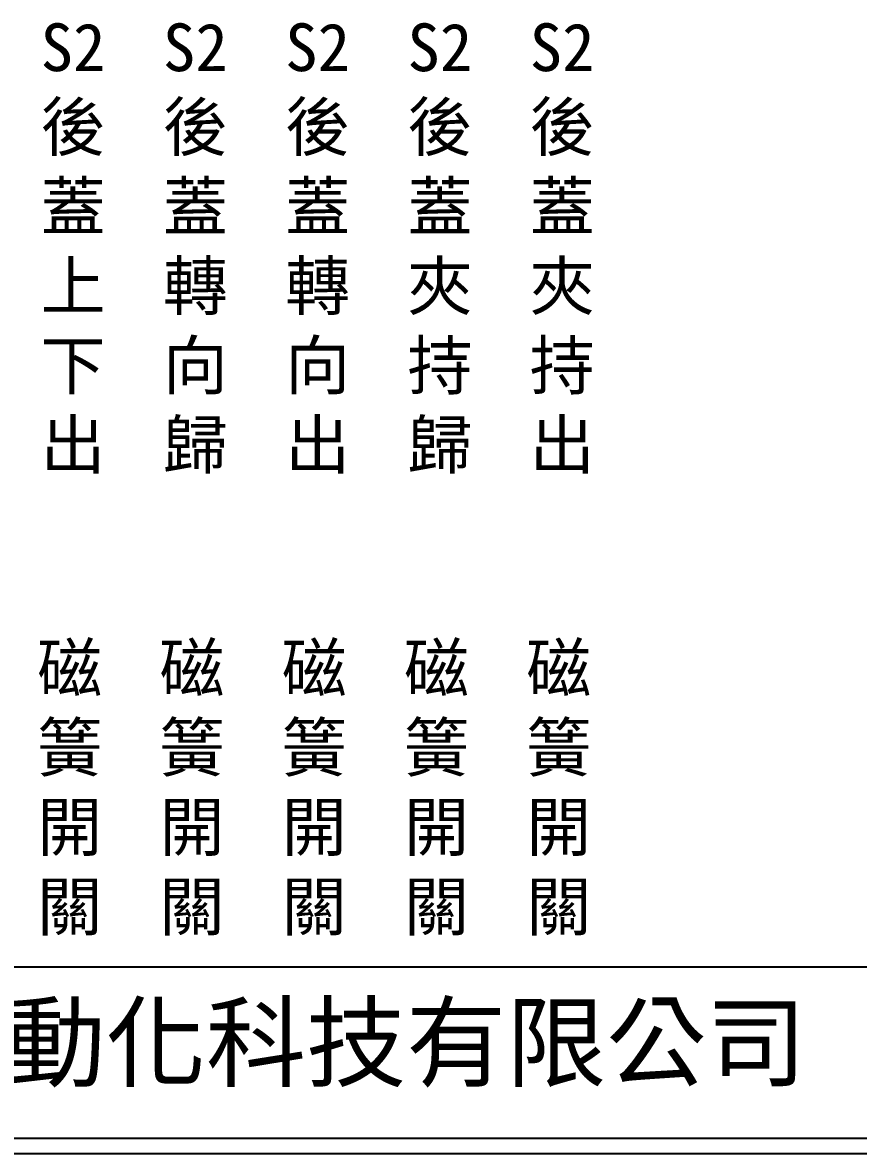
# Model space of a CAD drawing. Extents: x 275 to 562, y 265 to 469.
# Drawn here: x 339.4 to 407.8, y 264.9 to 357.4 of the extents above; entities that cross this region are included whole.
import ezdxf

# ---------------------------------------------------------------- set-up
doc = ezdxf.new("R2010")
doc.units = 0
doc.layers.add('圖框層', color=7, linetype='CONTINUOUS')
doc.layers.add('標尺寸層', color=3, linetype='CONTINUOUS')
doc.styles.add('CNS', font='romanc.shx', dxfattribs={"bigfont": 'chineset.shx'})
doc.styles.add('STSL', font='kaiu.ttf')

msp = doc.modelspace()

# ---------------------------------------------------------------- linework, layer by layer
at = {"layer": '圖框層', "color": 7}
for p, q in [((276.148, 280.195), (560.648, 280.195)), ((276.148, 266.195), (560.648, 266.195)), ((274.898, 264.945), (561.898, 264.945))]:
    msp.add_line(p, q, dxfattribs=at)

# ---------------------------------------------------------------- texts
at = {"layer": '圖框層', "color": 4, "style": 'STSL'}
msp.add_text('泓陞自動化科技有限公司', height=6, dxfattribs=at).set_placement((313.501, 271.022))
at = {"layer": '標尺寸層', "color": 7, "char_height": 3.9, "width": 4.96081, "attachment_point": 5, "style": 'CNS'}
for s, insert in [('{\\fDFKai-SB|b0|i0|c136|p65;S2後蓋上下出}', (343.549, 338.918)), ('{\\fDFKai-SB|b0|i0|c136|p65;S2後蓋轉向歸}', (353.549, 338.918)), ('{\\fDFKai-SB|b0|i0|c136|p65;S2後蓋轉向出}', (363.549, 338.918)), ('{\\fDFKai-SB|b0|i0|c136|p65;S2後蓋夾持歸}', (373.549, 338.918)), ('{\\fDFKai-SB|b0|i0|c136|p65;S2後蓋夾持出}', (383.549, 338.918)), ('{\\fDFKai-SB|b0|i0|c136|p65;磁簧開關}', (343.273, 294.665)), ('{\\fDFKai-SB|b0|i0|c136|p65;磁簧開關}', (353.273, 294.665)), ('{\\fDFKai-SB|b0|i0|c136|p65;磁簧開關}', (363.273, 294.665)), ('{\\fDFKai-SB|b0|i0|c136|p65;磁簧開關}', (373.273, 294.665)), ('{\\fDFKai-SB|b0|i0|c136|p65;磁簧開關}', (383.273, 294.665))]:
    msp.add_mtext(s, dxfattribs=dict(at, insert=insert))

doc.saveas('drawing.dxf')
